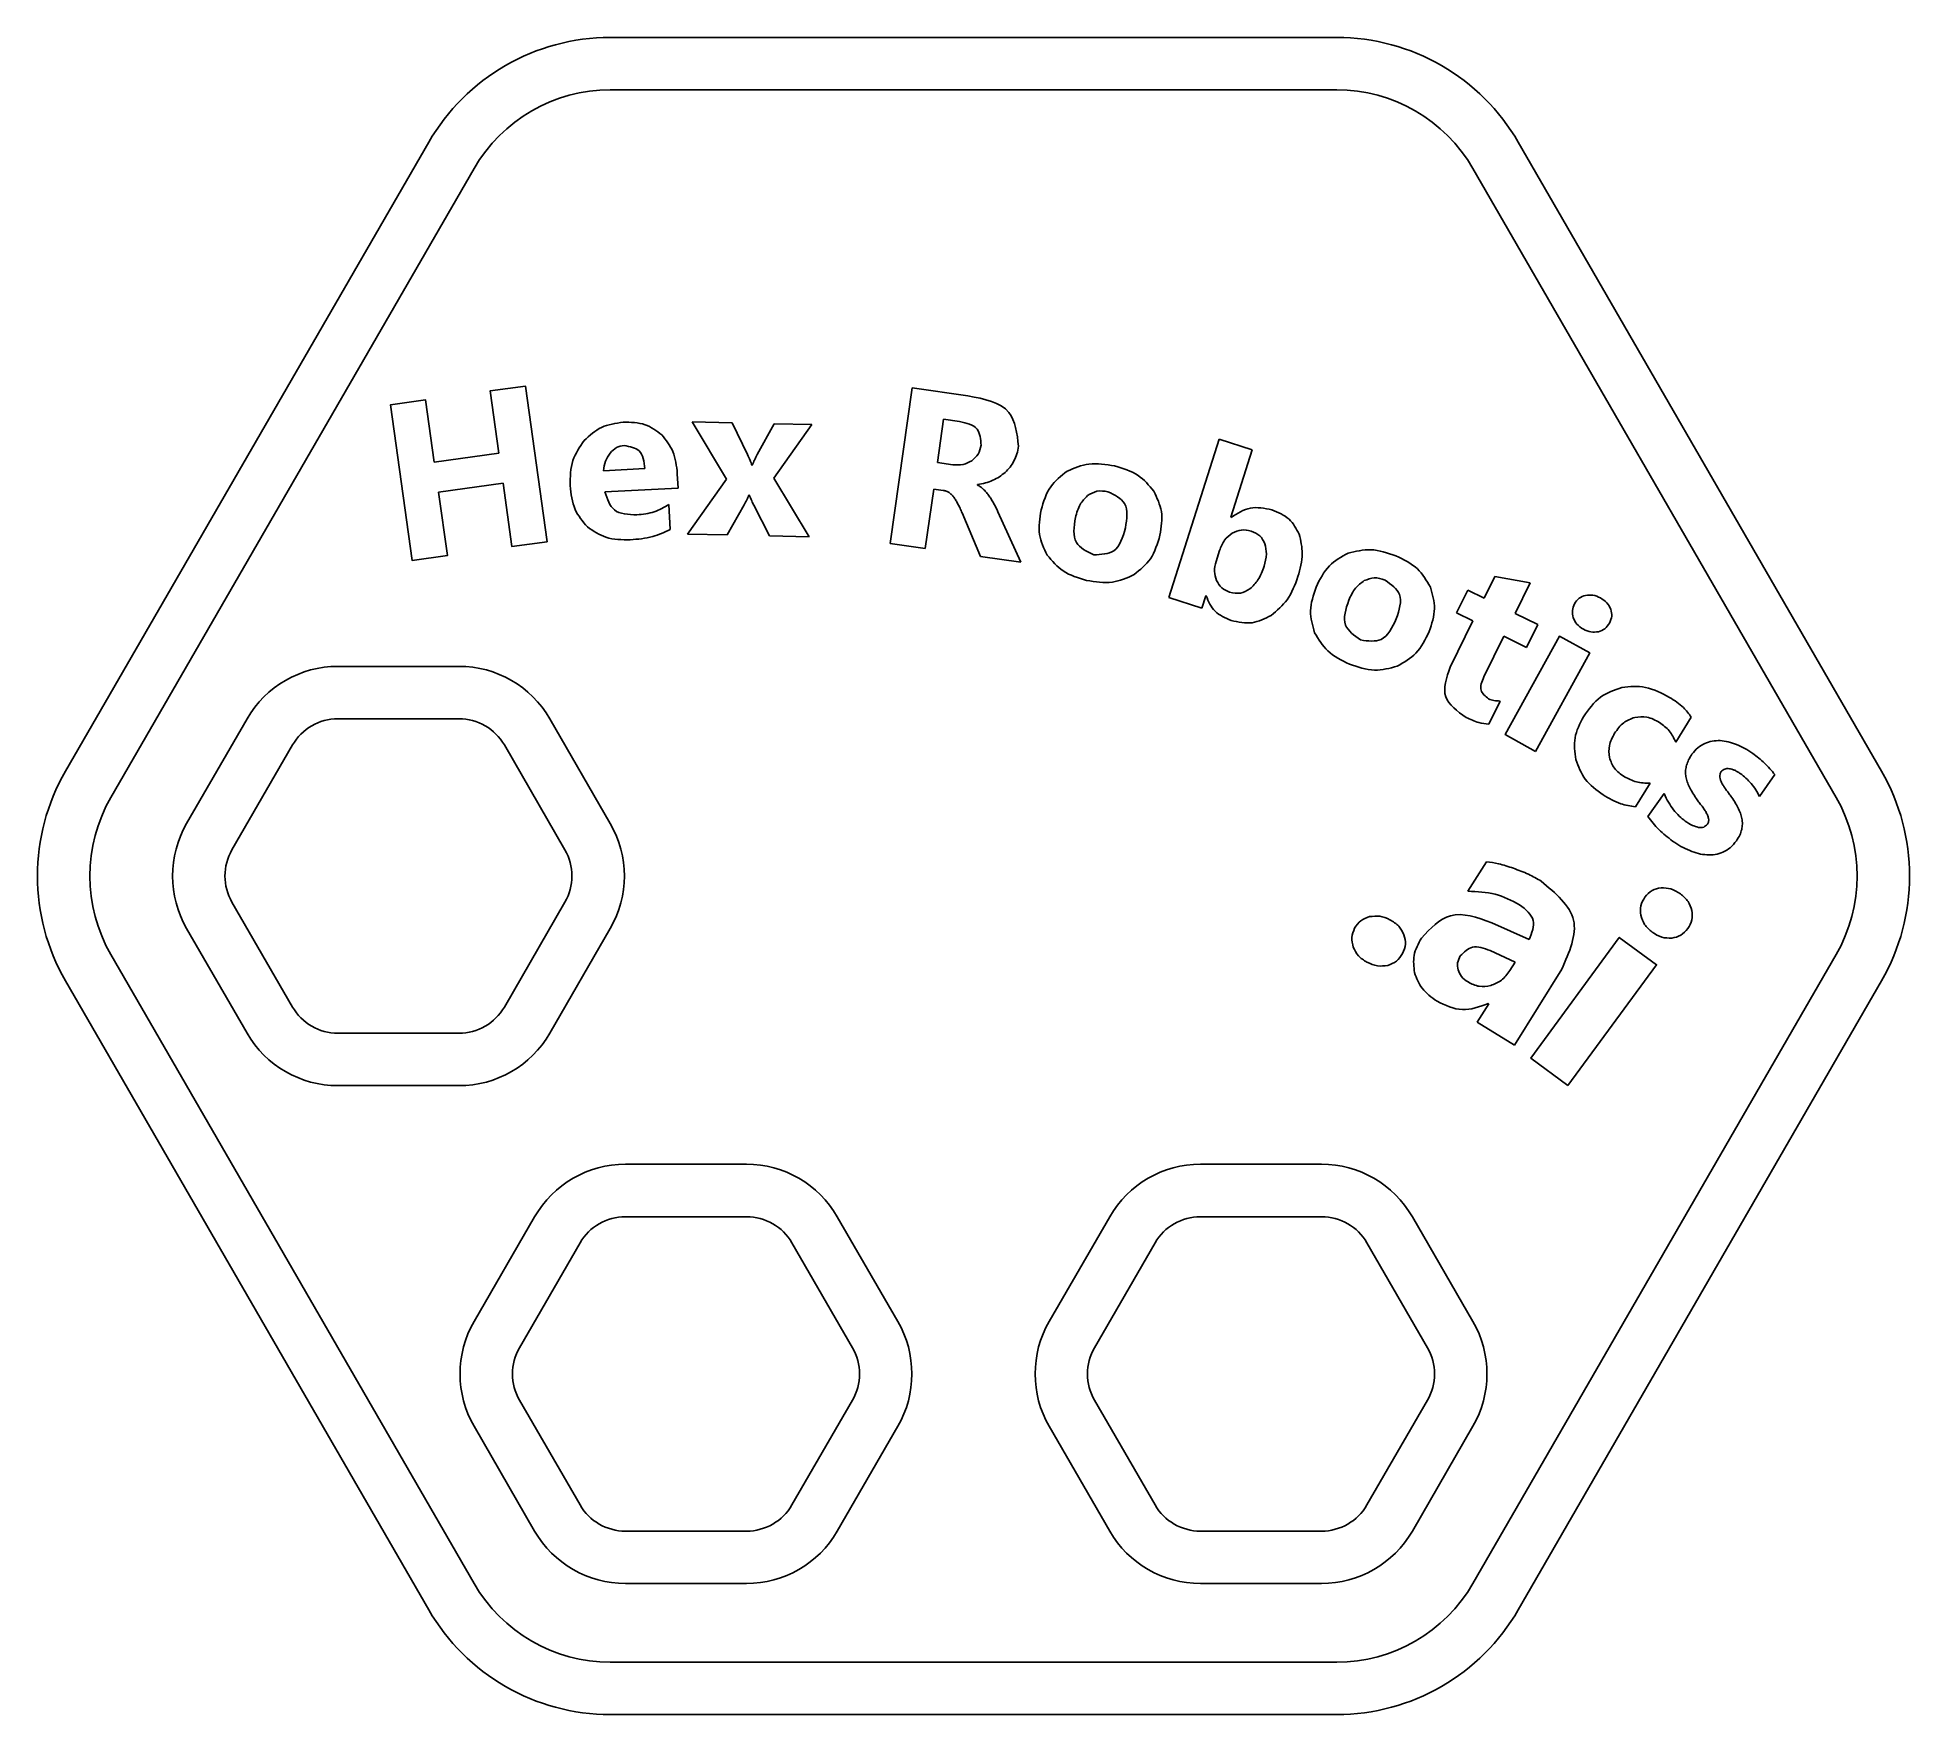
# Model space of a CAD drawing. Header units: millimetres. Extents: x -35.7 to 35.7, y -32 to 32.
import ezdxf

# ---------------------------------------------------------------- set-up
doc = ezdxf.new("R2010")
doc.units = ezdxf.units.MM
doc.layers.get('0').update_dxf_attribs({"linetype": 'CONTINUOUS'})

msp = doc.modelspace()

# ---------------------------------------------------------------- linework, layer by layer
for p, q in [((-3.176, 12.683), (-2.335, 18.623)), ((-2.335, 18.623), (-0.214, 18.323)), ((-9.422, 15.147), (-10.734, 17.328)), ((-10.734, 17.328), (-9.203, 17.294)), ((-9.203, 17.294), (-8.619, 16.08)), ((-8.251, 16.08), (-7.601, 17.258)), ((-6.162, 17.227), (-7.622, 15.183)), ((-7.601, 17.258), (-6.162, 17.227)), ((-1.139, 17.431), (-1.373, 15.778)), ((-0.534, 17.345), (-1.139, 17.431)), ((7.447, 10.622), (9.375, 16.665)), ((9.375, 16.665), (10.634, 16.263)), ((-1.373, 15.778), (-0.793, 15.696)), ((10.634, 16.263), (9.813, 13.688)), ((-14.113, 15.464), (-12.538, 15.545)), ((-11.3, 15.352), (-11.272, 14.797)), ((-10.917, 13.046), (-9.422, 15.147)), ((-8.456, 15.674), (-8.439, 15.674)), ((-7.622, 15.183), (-6.265, 12.943)), ((-11.272, 14.797), (-14.063, 14.654)), ((-8.552, 14.538), (-8.569, 14.539)), ((-1.516, 14.767), (-1.838, 12.493)), ((-1.156, 14.716), (-1.516, 14.767)), ((0.152, 14.937), (0.149, 14.92)), ((-11.618, 14.18), (-11.569, 13.227)), ((-8.749, 14.166), (-9.398, 13.013)), ((-7.788, 12.977), (-8.381, 14.145)), ((0.27, 12.194), (-0.437, 13.854)), ((0.934, 13.892), (1.807, 11.977)), ((9.813, 13.688), (9.829, 13.683)), ((-9.398, 13.013), (-10.917, 13.046)), ((-6.265, 12.943), (-7.788, 12.977)), ((-1.838, 12.493), (-3.176, 12.683)), ((1.807, 11.977), (0.27, 12.194)), ((9.388, 12.423), (9.254, 12.004)), ((19.485, 10.606), (19.894, 11.435)), ((19.894, 11.435), (21.242, 11.19)), ((18.431, 10.039), (18.862, 10.913)), ((18.862, 10.913), (19.485, 10.606)), ((21.242, 11.19), (20.667, 10.023)), ((8.707, 10.22), (7.447, 10.622)), ((8.858, 10.695), (8.707, 10.22)), ((8.874, 10.689), (8.858, 10.695)), ((19.054, 9.732), (18.431, 10.039)), ((20.667, 10.023), (21.53, 9.598)), ((18.186, 7.972), (19.054, 9.732)), ((21.53, 9.598), (21.099, 8.723)), ((20.236, 9.149), (19.469, 7.595)), ((21.099, 8.723), (20.236, 9.149)), ((20.09, 6.678), (19.657, 5.8)), ((27.383, 6.065), (26.792, 5.111)), ((30.574, 3.868), (29.984, 3.035)), ((25.819, 3.539), (25.259, 2.636)), ((25.73, 2.268), (26.349, 3.143)), ((18.863, -0.582), (19.566, 0.544)), ((19.772, -1.781), (21.198, -2.427)), ((20.663, -3.283), (19.712, -2.848)), ((20.459, -3.61), (20.663, -3.283)), ((22.444, -3.559), (20.637, -6.456)), ((19.221, -5.573), (19.656, -4.877)), ((19.656, -4.877), (19.637, -4.866)), ((20.637, -6.456), (19.221, -5.573))]:
    msp.add_line(p, q)
for points in [[(-13.856, 32, 0.267949), (-20.785, 28), (-34.641, 4, 0.267949), (-34.641, -4), (-20.785, -28, 0.267949), (-13.856, -32), (13.856, -32, 0.267949), (20.785, -28), (34.641, -4, 0.267949), (34.641, 4), (20.785, 28, 0.267949), (13.856, 32)], [(13.856, -30, 0.267949), (19.053, -27), (32.909, -3, 0.267949), (32.909, 3), (19.053, 27, 0.267949), (13.856, 30), (-13.856, 30, 0.267949), (-19.053, 27), (-32.909, 3, 0.267949), (-32.909, -3), (-19.053, -27, 0.267949), (-13.856, -30)], [(-13.856, -2, 0.267949), (-13.856, 2), (-16.166, 6, 0.267949), (-19.63, 8), (-24.249, 8, 0.267949), (-27.713, 6), (-30.022, 2, 0.267949), (-30.022, -2), (-27.713, -6, 0.267949), (-24.249, -8), (-19.63, -8, 0.267949), (-16.166, -6)], [(-17.898, 5, 0.267949), (-19.63, 6), (-24.249, 6, 0.267949), (-25.981, 5), (-28.29, 1, 0.267949), (-28.29, -1), (-25.981, -5, 0.267949), (-24.249, -6), (-19.63, -6, 0.267949), (-17.898, -5), (-15.588, -1, 0.267949), (-15.588, 1)], [(-8.66, -27, 0.267949), (-5.196, -25), (-2.887, -21, 0.267949), (-2.887, -17), (-5.196, -13, 0.267949), (-8.66, -11), (-13.279, -11, 0.267949), (-16.743, -13), (-19.053, -17, 0.267949), (-19.053, -21), (-16.743, -25, 0.267949), (-13.279, -27)], [(2.887, -17, 0.267949), (2.887, -21), (5.196, -25, 0.267949), (8.66, -27), (13.279, -27, 0.267949), (16.743, -25), (19.053, -21, 0.267949), (19.053, -17), (16.743, -13, 0.267949), (13.279, -11), (8.66, -11, 0.267949), (5.196, -13)], [(-4.619, -20, 0.267949), (-4.619, -18), (-6.928, -14, 0.267949), (-8.66, -13), (-13.279, -13, 0.267949), (-15.011, -14), (-17.321, -18, 0.267949), (-17.321, -20), (-15.011, -24, 0.267949), (-13.279, -25), (-8.66, -25, 0.267949), (-6.928, -24)], [(6.928, -24, 0.267949), (8.66, -25), (13.279, -25, 0.267949), (15.011, -24), (17.321, -20, 0.267949), (17.321, -18), (15.011, -14, 0.267949), (13.279, -13), (8.66, -13, 0.267949), (6.928, -14), (4.619, -18, 0.267949), (4.619, -20)]]:
    msp.add_lwpolyline(points, format="xyb", close=True)
for points in [[(-16.269, 12.755), (-17.612, 12.568), (-17.949, 14.988), (-20.411, 14.645), (-20.073, 12.225), (-21.412, 12.038), (-22.241, 17.981), (-20.902, 18.167), (-20.572, 15.797), (-18.11, 16.14), (-18.441, 18.511), (-17.098, 18.698)], [(21.445, 4.756), (20.287, 5.394), (22.353, 9.147), (23.512, 8.51)], [(22.679, -7.991), (21.258, -6.948), (24.64, -2.343), (26.061, -3.387)]]:
    msp.add_lwpolyline(points, close=True)
for points, knots in [([(-0.214, 18.323), (0.41, 18.203), (1.529, 17.989), (1.661, 16.888), (1.72, 16.401)], [0, 0, 0, 0, 0.1688109, 0.302824, 0.302824, 0.302824, 0.302824]), ([(-14.855, 16.616), (-14.645, 16.809), (-14.222, 17.198), (-13.653, 17.277), (-13.366, 17.317)], [0, 0, 0, 0, 0.0833813, 0.1680911, 0.1680911, 0.1680911, 0.1680911]), ([(-13.366, 17.317), (-13.077, 17.314), (-12.531, 17.31), (-12.095, 16.987), (-11.889, 16.835)], [0, 0, 0, 0, 0.0842631, 0.1588964, 0.1588964, 0.1588964, 0.1588964]), ([(0.288, 16.435), (0.271, 16.668), (0.235, 17.172), (-0.266, 17.285), (-0.534, 17.345)], [0, 0, 0, 0, 0.0635171, 0.1368113, 0.1368113, 0.1368113, 0.1368113]), ([(-15.387, 14.896), (-15.384, 15.228), (-15.379, 15.856), (-15.023, 16.372), (-14.855, 16.616)], [0, 0, 0, 0, 0.096852, 0.1837376, 0.1837376, 0.1837376, 0.1837376]), ([(-11.889, 16.835), (-11.73, 16.632), (-11.388, 16.197), (-11.331, 15.646), (-11.3, 15.352)], [0, 0, 0, 0, 0.0760213, 0.1624369, 0.1624369, 0.1624369, 0.1624369]), ([(-0.066, 15.847), (0.024, 15.925), (0.205, 16.083), (0.26, 16.317), (0.288, 16.435)], [0, 0, 0, 0, 0.03491168, 0.07017639, 0.07017639, 0.07017639, 0.07017639]), ([(-13.865, 16.135), (-13.93, 16.036), (-14.064, 15.832), (-14.097, 15.589), (-14.113, 15.464)], [0, 0, 0, 0, 0.03499904, 0.07233456, 0.07233456, 0.07233456, 0.07233456]), ([(-13.329, 16.426), (-13.431, 16.409), (-13.643, 16.373), (-13.789, 16.216), (-13.865, 16.135)], [0, 0, 0, 0, 0.03037821, 0.06253857, 0.06253857, 0.06253857, 0.06253857]), ([(-12.538, 15.545), (-12.571, 15.811), (-12.631, 16.303), (-13.11, 16.387), (-13.329, 16.426)], [0, 0, 0, 0, 0.0715044, 0.1319168, 0.1319168, 0.1319168, 0.1319168]), ([(-8.619, 16.08), (-8.584, 16.006), (-8.522, 15.875), (-8.476, 15.736), (-8.456, 15.674)], [0, 0, 0, 0, 0.02428513, 0.04371444, 0.04371444, 0.04371444, 0.04371444]), ([(-8.439, 15.674), (-8.413, 15.741), (-8.358, 15.88), (-8.287, 16.012), (-8.251, 16.08)], [0, 0, 0, 0, 0.02156156, 0.04481275, 0.04481275, 0.04481275, 0.04481275]), ([(-0.793, 15.696), (-0.658, 15.685), (-0.4, 15.664), (-0.173, 15.788), (-0.066, 15.847)], [0, 0, 0, 0, 0.03972485, 0.07569491, 0.07569491, 0.07569491, 0.07569491]), ([(1.543, 15.84), (1.496, 15.76), (1.403, 15.6), (1.272, 15.469), (1.207, 15.404)], [0, 0, 0, 0, 0.0278021, 0.0552935, 0.0552935, 0.0552935, 0.0552935]), ([(1.72, 16.401), (1.702, 16.301), (1.668, 16.106), (1.584, 15.928), (1.543, 15.84)], [0, 0, 0, 0, 0.03027358, 0.05896808, 0.05896808, 0.05896808, 0.05896808]), ([(3.572, 15.448), (3.846, 15.564), (4.427, 15.812), (5.052, 15.704), (5.383, 15.647)], [0, 0, 0, 0, 0.0873011, 0.1856294, 0.1856294, 0.1856294, 0.1856294]), ([(0.735, 15.099), (0.642, 15.063), (0.454, 14.988), (0.254, 14.954), (0.152, 14.937)], [0, 0, 0, 0, 0.02971084, 0.06066368, 0.06066368, 0.06066368, 0.06066368]), ([(1.207, 15.404), (1.136, 15.345), (0.991, 15.224), (0.821, 15.141), (0.735, 15.099)], [0, 0, 0, 0, 0.02777588, 0.05639655, 0.05639655, 0.05639655, 0.05639655]), ([(2.579, 13.97), (2.673, 14.285), (2.85, 14.884), (3.341, 15.267), (3.572, 15.448)], [0, 0, 0, 0, 0.0960428, 0.1820764, 0.1820764, 0.1820764, 0.1820764]), ([(5.383, 15.647), (5.7, 15.555), (6.296, 15.383), (6.693, 14.909), (6.879, 14.686)], [0, 0, 0, 0, 0.0963646, 0.1814361, 0.1814361, 0.1814361, 0.1814361]), ([(-14.733, 13.323), (-14.911, 13.535), (-15.292, 13.989), (-15.354, 14.581), (-15.387, 14.896)], [0, 0, 0, 0, 0.0811963, 0.1738902, 0.1738902, 0.1738902, 0.1738902]), ([(-14.063, 14.654), (-13.973, 14.386), (-13.78, 13.814), (-13.168, 13.793), (-12.842, 13.782)], [0, 0, 0, 0, 0.0772594, 0.1652406, 0.1652406, 0.1652406, 0.1652406]), ([(-8.569, 14.539), (-8.594, 14.478), (-8.647, 14.35), (-8.714, 14.229), (-8.749, 14.166)], [0, 0, 0, 0, 0.01965774, 0.0414103, 0.0414103, 0.0414103, 0.0414103]), ([(-8.381, 14.145), (-8.408, 14.201), (-8.47, 14.33), (-8.523, 14.463), (-8.552, 14.538)], [0, 0, 0, 0, 0.01857157, 0.04288305, 0.04288305, 0.04288305, 0.04288305]), ([(-0.933, 14.632), (-0.967, 14.652), (-1.036, 14.693), (-1.115, 14.709), (-1.156, 14.716)], [0, 0, 0, 0, 0.01181061, 0.02396273, 0.02396273, 0.02396273, 0.02396273]), ([(-0.751, 14.454), (-0.779, 14.489), (-0.832, 14.555), (-0.9, 14.607), (-0.933, 14.632)], [0, 0, 0, 0, 0.01327463, 0.02552742, 0.02552742, 0.02552742, 0.02552742]), ([(-0.592, 14.193), (-0.617, 14.24), (-0.664, 14.331), (-0.723, 14.414), (-0.751, 14.454)], [0, 0, 0, 0, 0.01605658, 0.03064647, 0.03064647, 0.03064647, 0.03064647]), ([(0.149, 14.92), (0.192, 14.898), (0.278, 14.851), (0.35, 14.784), (0.387, 14.749)], [0, 0, 0, 0, 0.01427822, 0.02939691, 0.02939691, 0.02939691, 0.02939691]), ([(0.387, 14.749), (0.424, 14.71), (0.5, 14.631), (0.564, 14.543), (0.597, 14.498)], [0, 0, 0, 0, 0.01601147, 0.03276496, 0.03276496, 0.03276496, 0.03276496]), ([(0.597, 14.498), (0.629, 14.45), (0.695, 14.353), (0.752, 14.251), (0.781, 14.199)], [0, 0, 0, 0, 0.01734338, 0.03507726, 0.03507726, 0.03507726, 0.03507726]), ([(4.349, 14.515), (4.248, 14.409), (4.022, 14.174), (3.938, 13.858), (3.892, 13.684)], [0, 0, 0, 0, 0.04350512, 0.09620691, 0.09620691, 0.09620691, 0.09620691]), ([(5.131, 14.666), (4.987, 14.687), (4.707, 14.729), (4.466, 14.585), (4.349, 14.515)], [0, 0, 0, 0, 0.04240378, 0.08184389, 0.08184389, 0.08184389, 0.08184389]), ([(5.795, 13.281), (5.851, 13.626), (5.953, 14.261), (5.388, 14.539), (5.131, 14.666)], [0, 0, 0, 0, 0.0931939, 0.1710745, 0.1710745, 0.1710745, 0.1710745]), ([(6.879, 14.686), (7.002, 14.43), (7.257, 13.895), (7.163, 13.308), (7.114, 13.003)], [0, 0, 0, 0, 0.0832525, 0.1736037, 0.1736037, 0.1736037, 0.1736037]), ([(-12.842, 13.782), (-12.617, 13.806), (-12.18, 13.852), (-11.801, 14.073), (-11.618, 14.18)], [0, 0, 0, 0, 0.0669477, 0.1300056, 0.1300056, 0.1300056, 0.1300056]), ([(-0.437, 13.854), (-0.462, 13.914), (-0.511, 14.028), (-0.566, 14.14), (-0.592, 14.193)], [0, 0, 0, 0, 0.0195372, 0.03726321, 0.03726321, 0.03726321, 0.03726321]), ([(0.781, 14.199), (0.808, 14.147), (0.862, 14.046), (0.91, 13.943), (0.934, 13.892)], [0, 0, 0, 0, 0.01754657, 0.03430081, 0.03430081, 0.03430081, 0.03430081]), ([(2.811, 12.244), (2.688, 12.504), (2.428, 13.053), (2.527, 13.654), (2.579, 13.97)], [0, 0, 0, 0, 0.0843859, 0.1778578, 0.1778578, 0.1778578, 0.1778578]), ([(3.892, 13.684), (3.836, 13.329), (3.733, 12.673), (4.318, 12.388), (4.585, 12.258)], [0, 0, 0, 0, 0.0958623, 0.1766721, 0.1766721, 0.1766721, 0.1766721]), ([(9.829, 13.683), (10.068, 13.836), (10.547, 14.143), (11.104, 14.03), (11.384, 13.973)], [0, 0, 0, 0, 0.0816876, 0.1638699, 0.1638699, 0.1638699, 0.1638699]), ([(11.384, 13.973), (11.623, 13.876), (12.083, 13.69), (12.315, 13.253), (12.427, 13.043)], [0, 0, 0, 0, 0.0746936, 0.1437491, 0.1437491, 0.1437491, 0.1437491]), ([(-13.095, 12.831), (-13.414, 12.831), (-14.012, 12.832), (-14.504, 13.167), (-14.733, 13.323)], [0, 0, 0, 0, 0.0932704, 0.1745943, 0.1745943, 0.1745943, 0.1745943]), ([(-11.569, 13.227), (-11.789, 13.123), (-12.271, 12.895), (-12.804, 12.854), (-13.095, 12.831)], [0, 0, 0, 0, 0.0723493, 0.1588035, 0.1588035, 0.1588035, 0.1588035]), ([(4.585, 12.258), (4.871, 12.268), (5.515, 12.289), (5.695, 12.926), (5.795, 13.281)], [0, 0, 0, 0, 0.0779671, 0.1759708, 0.1759708, 0.1759708, 0.1759708]), ([(7.114, 13.003), (7.02, 12.685), (6.843, 12.082), (6.356, 11.687), (6.126, 11.5)], [0, 0, 0, 0, 0.096774, 0.1836478, 0.1836478, 0.1836478, 0.1836478]), ([(9.872, 13.081), (9.766, 12.999), (9.542, 12.826), (9.441, 12.562), (9.388, 12.423)], [0, 0, 0, 0, 0.03942903, 0.08312176, 0.08312176, 0.08312176, 0.08312176]), ([(10.59, 13.164), (10.465, 13.19), (10.217, 13.244), (9.987, 13.135), (9.872, 13.081)], [0, 0, 0, 0, 0.03710034, 0.07410883, 0.07410883, 0.07410883, 0.07410883]), ([(11.119, 12.681), (11.063, 12.79), (10.948, 13.017), (10.712, 13.114), (10.59, 13.164)], [0, 0, 0, 0, 0.03562183, 0.07375779, 0.07375779, 0.07375779, 0.07375779]), ([(12.427, 13.043), (12.485, 12.795), (12.61, 12.253), (12.461, 11.716), (12.38, 11.424)], [0, 0, 0, 0, 0.0752686, 0.1642597, 0.1642597, 0.1642597, 0.1642597]), ([(4.317, 11.281), (3.999, 11.373), (3.4, 11.546), (2.999, 12.021), (2.811, 12.244)], [0, 0, 0, 0, 0.0968295, 0.1823897, 0.1823897, 0.1823897, 0.1823897]), ([(11.084, 11.82), (11.128, 11.976), (11.208, 12.261), (11.147, 12.55), (11.119, 12.681)], [0, 0, 0, 0, 0.04767466, 0.08727947, 0.08727947, 0.08727947, 0.08727947]), ([(13.071, 11.024), (13.215, 11.32), (13.488, 11.882), (14.035, 12.179), (14.293, 12.319)], [0, 0, 0, 0, 0.0960428, 0.1820764, 0.1820764, 0.1820764, 0.1820764]), ([(14.293, 12.319), (14.582, 12.389), (15.196, 12.538), (15.795, 12.329), (16.112, 12.218)], [0, 0, 0, 0, 0.0873011, 0.1856294, 0.1856294, 0.1856294, 0.1856294]), ([(16.112, 12.218), (16.409, 12.076), (16.969, 11.808), (17.283, 11.275), (17.43, 11.025)], [0, 0, 0, 0, 0.0963646, 0.1814361, 0.1814361, 0.1814361, 0.1814361]), ([(6.126, 11.5), (5.854, 11.377), (5.276, 11.117), (4.649, 11.224), (4.317, 11.281)], [0, 0, 0, 0, 0.087461, 0.1859138, 0.1859138, 0.1859138, 0.1859138]), ([(9.254, 12.004), (9.222, 11.878), (9.161, 11.633), (9.237, 11.394), (9.273, 11.278)], [0, 0, 0, 0, 0.03833265, 0.07390935, 0.07390935, 0.07390935, 0.07390935]), ([(10.546, 10.953), (10.657, 11.063), (10.905, 11.308), (11.02, 11.638), (11.084, 11.82)], [0, 0, 0, 0, 0.0461527, 0.1032398, 0.1032398, 0.1032398, 0.1032398]), ([(9.273, 11.278), (9.33, 11.177), (9.446, 10.972), (9.663, 10.88), (9.772, 10.833)], [0, 0, 0, 0, 0.03399581, 0.06856231, 0.06856231, 0.06856231, 0.06856231]), ([(9.772, 10.833), (9.911, 10.803), (10.185, 10.744), (10.427, 10.884), (10.546, 10.953)], [0, 0, 0, 0, 0.04105491, 0.08086334, 0.08086334, 0.08086334, 0.08086334]), ([(12.38, 11.424), (12.265, 11.114), (12.05, 10.532), (11.579, 10.132), (11.36, 9.945)], [0, 0, 0, 0, 0.0974295, 0.182439, 0.182439, 0.182439, 0.182439]), ([(13.016, 9.284), (12.937, 9.561), (12.771, 10.145), (12.967, 10.721), (13.071, 11.024)], [0, 0, 0, 0, 0.0843859, 0.1778578, 0.1778578, 0.1778578, 0.1778578]), ([(14.906, 11.272), (14.788, 11.183), (14.527, 10.988), (14.393, 10.69), (14.319, 10.527)], [0, 0, 0, 0, 0.04350512, 0.09620691, 0.09620691, 0.09620691, 0.09620691]), ([(15.702, 11.292), (15.563, 11.337), (15.295, 11.424), (15.033, 11.321), (14.906, 11.272)], [0, 0, 0, 0, 0.04240378, 0.08184389, 0.08184389, 0.08184389, 0.08184389]), ([(16.13, 9.816), (16.242, 10.148), (16.446, 10.758), (15.935, 11.125), (15.702, 11.292)], [0, 0, 0, 0, 0.0931939, 0.1710745, 0.1710745, 0.1710745, 0.1710745]), ([(17.43, 11.025), (17.509, 10.752), (17.673, 10.182), (17.484, 9.619), (17.385, 9.326)], [0, 0, 0, 0, 0.0832525, 0.1736037, 0.1736037, 0.1736037, 0.1736037]), ([(23.351, 10.709), (23.447, 10.719), (23.646, 10.741), (23.828, 10.654), (23.922, 10.61)], [0, 0, 0, 0, 0.02816781, 0.05896895, 0.05896895, 0.05896895, 0.05896895]), ([(9.831, 9.752), (9.604, 9.848), (9.16, 10.035), (8.968, 10.475), (8.874, 10.689)], [0, 0, 0, 0, 0.0710706, 0.1386202, 0.1386202, 0.1386202, 0.1386202]), ([(14.319, 10.527), (14.205, 10.186), (13.996, 9.556), (14.526, 9.179), (14.769, 9.006)], [0, 0, 0, 0, 0.0958623, 0.1766721, 0.1766721, 0.1766721, 0.1766721]), ([(22.882, 9.857), (22.861, 9.948), (22.82, 10.13), (22.894, 10.301), (22.93, 10.387)], [0, 0, 0, 0, 0.02730531, 0.05445588, 0.05445588, 0.05445588, 0.05445588]), ([(22.93, 10.387), (22.983, 10.465), (23.088, 10.62), (23.264, 10.679), (23.351, 10.709)], [0, 0, 0, 0, 0.02750968, 0.05435099, 0.05435099, 0.05435099, 0.05435099]), ([(23.922, 10.61), (24.012, 10.553), (24.183, 10.446), (24.271, 10.265), (24.314, 10.179)], [0, 0, 0, 0, 0.03105959, 0.05918217, 0.05918217, 0.05918217, 0.05918217]), ([(24.314, 10.179), (24.335, 10.09), (24.378, 9.909), (24.303, 9.739), (24.265, 9.652)], [0, 0, 0, 0, 0.02674804, 0.05424762, 0.05424762, 0.05424762, 0.05424762]), ([(11.36, 9.945), (11.12, 9.823), (10.634, 9.575), (10.101, 9.692), (9.831, 9.752)], [0, 0, 0, 0, 0.0780871, 0.1584017, 0.1584017, 0.1584017, 0.1584017]), ([(14.769, 9.006), (15.052, 8.969), (15.691, 8.884), (15.973, 9.483), (16.13, 9.816)], [0, 0, 0, 0, 0.0779671, 0.1759708, 0.1759708, 0.1759708, 0.1759708]), ([(17.385, 9.326), (17.241, 9.028), (16.966, 8.462), (16.422, 8.152), (16.164, 8.006)], [0, 0, 0, 0, 0.096774, 0.1836478, 0.1836478, 0.1836478, 0.1836478]), ([(23.267, 9.418), (23.178, 9.475), (23.007, 9.584), (22.923, 9.768), (22.882, 9.857)], [0, 0, 0, 0, 0.03084218, 0.05941136, 0.05941136, 0.05941136, 0.05941136]), ([(23.841, 9.322), (23.746, 9.31), (23.545, 9.286), (23.362, 9.373), (23.267, 9.418)], [0, 0, 0, 0, 0.02828145, 0.05935706, 0.05935706, 0.05935706, 0.05935706]), ([(24.265, 9.652), (24.211, 9.573), (24.106, 9.416), (23.929, 9.353), (23.841, 9.322)], [0, 0, 0, 0, 0.02791031, 0.05499653, 0.05499653, 0.05499653, 0.05499653]), ([(14.344, 8.086), (14.045, 8.229), (13.483, 8.499), (13.165, 9.033), (13.016, 9.284)], [0, 0, 0, 0, 0.0968295, 0.1823897, 0.1823897, 0.1823897, 0.1823897]), ([(16.164, 8.006), (15.876, 7.929), (15.263, 7.767), (14.662, 7.976), (14.344, 8.086)], [0, 0, 0, 0, 0.087461, 0.1859138, 0.1859138, 0.1859138, 0.1859138]), ([(18.797, 6.052), (18.46, 6.289), (17.775, 6.772), (18.047, 7.568), (18.186, 7.972)], [0, 0, 0, 0, 0.1109188, 0.2252775, 0.2252775, 0.2252775, 0.2252775]), ([(19.469, 7.595), (19.395, 7.415), (19.258, 7.085), (19.527, 6.861), (19.65, 6.76)], [0, 0, 0, 0, 0.05193693, 0.09516206, 0.09516206, 0.09516206, 0.09516206]), ([(23.273, 6.08), (23.469, 6.357), (23.842, 6.883), (24.449, 7.097), (24.736, 7.199)], [0, 0, 0, 0, 0.0990091, 0.1882644, 0.1882644, 0.1882644, 0.1882644]), ([(24.736, 7.199), (25.041, 7.226), (25.685, 7.283), (26.256, 6.975), (26.556, 6.813)], [0, 0, 0, 0, 0.0899183, 0.1897552, 0.1897552, 0.1897552, 0.1897552]), ([(19.65, 6.76), (19.717, 6.733), (19.858, 6.678), (20.01, 6.678), (20.09, 6.678)], [0, 0, 0, 0, 0.02144988, 0.04513031, 0.04513031, 0.04513031, 0.04513031]), ([(26.556, 6.813), (26.743, 6.696), (27.064, 6.494), (27.289, 6.191), (27.383, 6.065)], [0, 0, 0, 0, 0.0654648, 0.1123043, 0.1123043, 0.1123043, 0.1123043]), ([(19.657, 5.8), (19.528, 5.813), (19.227, 5.845), (18.954, 5.976), (18.797, 6.052)], [0, 0, 0, 0, 0.03850766, 0.09022173, 0.09022173, 0.09022173, 0.09022173]), ([(22.98, 4.446), (22.943, 4.725), (22.868, 5.3), (23.135, 5.815), (23.273, 6.08)], [0, 0, 0, 0, 0.0824218, 0.1696478, 0.1696478, 0.1696478, 0.1696478]), ([(25.227, 6.053), (25.078, 5.997), (24.76, 5.876), (24.565, 5.596), (24.461, 5.448)], [0, 0, 0, 0, 0.04679654, 0.09970313, 0.09970313, 0.09970313, 0.09970313]), ([(26.169, 5.862), (26.013, 5.945), (25.718, 6.105), (25.385, 6.07), (25.227, 6.053)], [0, 0, 0, 0, 0.05166735, 0.09811044, 0.09811044, 0.09811044, 0.09811044]), ([(26.792, 5.111), (26.719, 5.263), (26.574, 5.565), (26.304, 5.763), (26.169, 5.862)], [0, 0, 0, 0, 0.04960023, 0.09885248, 0.09885248, 0.09885248, 0.09885248]), ([(24.461, 5.448), (24.377, 5.293), (24.218, 5.003), (24.247, 4.675), (24.261, 4.521)], [0, 0, 0, 0, 0.05140305, 0.09673057, 0.09673057, 0.09673057, 0.09673057]), ([(27.412, 4.645), (27.482, 4.735), (27.616, 4.907), (27.807, 5.011), (27.898, 5.06)], [0, 0, 0, 0, 0.03370183, 0.06449126, 0.06449126, 0.06449126, 0.06449126]), ([(27.898, 5.06), (27.992, 5.095), (28.182, 5.164), (28.384, 5.165), (28.485, 5.165)], [0, 0, 0, 0, 0.02985762, 0.06003053, 0.06003053, 0.06003053, 0.06003053]), ([(28.485, 5.165), (28.59, 5.154), (28.806, 5.132), (29.009, 5.056), (29.114, 5.017)], [0, 0, 0, 0, 0.03148398, 0.06479969, 0.06479969, 0.06479969, 0.06479969]), ([(29.114, 5.017), (29.22, 4.97), (29.435, 4.873), (29.631, 4.742), (29.73, 4.676)], [0, 0, 0, 0, 0.03484886, 0.07062302, 0.07062302, 0.07062302, 0.07062302]), ([(24.023, 3.096), (23.772, 3.276), (23.287, 3.622), (23.079, 4.179), (22.98, 4.446)], [0, 0, 0, 0, 0.0905742, 0.1741462, 0.1741462, 0.1741462, 0.1741462]), ([(24.261, 4.521), (24.314, 4.377), (24.426, 4.072), (24.693, 3.884), (24.834, 3.785)], [0, 0, 0, 0, 0.04491545, 0.09525863, 0.09525863, 0.09525863, 0.09525863]), ([(27.205, 4.233), (27.229, 4.302), (27.28, 4.448), (27.366, 4.577), (27.412, 4.645)], [0, 0, 0, 0, 0.0216533, 0.04629543, 0.04629543, 0.04629543, 0.04629543]), ([(29.73, 4.676), (29.807, 4.619), (29.963, 4.504), (30.105, 4.373), (30.176, 4.306)], [0, 0, 0, 0, 0.02868212, 0.05794772, 0.05794772, 0.05794772, 0.05794772]), ([(30.176, 4.306), (30.246, 4.237), (30.386, 4.098), (30.511, 3.945), (30.574, 3.868)], [0, 0, 0, 0, 0.02957427, 0.05916886, 0.05916886, 0.05916886, 0.05916886]), ([(24.834, 3.785), (24.983, 3.71), (25.292, 3.554), (25.639, 3.544), (25.819, 3.539)], [0, 0, 0, 0, 0.0494588, 0.102604, 0.102604, 0.102604, 0.102604]), ([(27.173, 3.841), (27.169, 3.906), (27.16, 4.039), (27.19, 4.168), (27.205, 4.233)], [0, 0, 0, 0, 0.01960343, 0.03958495, 0.03958495, 0.03958495, 0.03958495]), ([(27.291, 3.442), (27.263, 3.508), (27.207, 3.636), (27.184, 3.774), (27.173, 3.841)], [0, 0, 0, 0, 0.0215266, 0.04169433, 0.04169433, 0.04169433, 0.04169433]), ([(28.528, 3.984), (28.509, 3.951), (28.471, 3.887), (28.473, 3.813), (28.473, 3.776)], [0, 0, 0, 0, 0.01104042, 0.02184036, 0.02184036, 0.02184036, 0.02184036]), ([(28.473, 3.776), (28.48, 3.738), (28.495, 3.657), (28.531, 3.583), (28.551, 3.545)], [0, 0, 0, 0, 0.01166647, 0.02450201, 0.02450201, 0.02450201, 0.02450201]), ([(28.66, 4.083), (28.634, 4.072), (28.582, 4.049), (28.546, 4.006), (28.528, 3.984)], [0, 0, 0, 0, 0.00828029, 0.01669035, 0.01669035, 0.01669035, 0.01669035]), ([(28.838, 4.095), (28.806, 4.099), (28.746, 4.105), (28.688, 4.09), (28.66, 4.083)], [0, 0, 0, 0, 0.00931436, 0.01797111, 0.01797111, 0.01797111, 0.01797111]), ([(29.042, 4.033), (29.007, 4.047), (28.941, 4.075), (28.871, 4.089), (28.838, 4.095)], [0, 0, 0, 0, 0.01118868, 0.0214158, 0.0214158, 0.0214158, 0.0214158]), ([(29.255, 3.91), (29.22, 3.934), (29.152, 3.98), (29.078, 4.015), (29.042, 4.033)], [0, 0, 0, 0, 0.01261772, 0.02461492, 0.02461492, 0.02461492, 0.02461492]), ([(29.672, 3.525), (29.607, 3.597), (29.48, 3.738), (29.329, 3.853), (29.255, 3.91)], [0, 0, 0, 0, 0.02892567, 0.05686227, 0.05686227, 0.05686227, 0.05686227]), ([(25.259, 2.636), (25.066, 2.666), (24.625, 2.737), (24.24, 2.966), (24.023, 3.096)], [0, 0, 0, 0, 0.0580638, 0.1329269, 0.1329269, 0.1329269, 0.1329269]), ([(26.349, 3.143), (26.401, 3.031), (26.502, 2.815), (26.642, 2.622), (26.71, 2.528)], [0, 0, 0, 0, 0.03682369, 0.07149532, 0.07149532, 0.07149532, 0.07149532]), ([(27.538, 3.013), (27.491, 3.086), (27.4, 3.224), (27.326, 3.372), (27.291, 3.442)], [0, 0, 0, 0, 0.02600179, 0.04955629, 0.04955629, 0.04955629, 0.04955629]), ([(27.743, 2.73), (27.707, 2.776), (27.635, 2.869), (27.571, 2.965), (27.538, 3.013)], [0, 0, 0, 0, 0.01766573, 0.03494067, 0.03494067, 0.03494067, 0.03494067]), ([(28.551, 3.545), (28.574, 3.504), (28.621, 3.42), (28.678, 3.341), (28.708, 3.3)], [0, 0, 0, 0, 0.0140461, 0.02911803, 0.02911803, 0.02911803, 0.02911803]), ([(28.708, 3.3), (28.739, 3.258), (28.801, 3.175), (28.862, 3.091), (28.892, 3.049)], [0, 0, 0, 0, 0.01557997, 0.03109379, 0.03109379, 0.03109379, 0.03109379]), ([(28.892, 3.049), (28.943, 2.976), (29.041, 2.834), (29.125, 2.683), (29.165, 2.61)], [0, 0, 0, 0, 0.02688592, 0.05178397, 0.05178397, 0.05178397, 0.05178397]), ([(29.984, 3.035), (29.941, 3.122), (29.854, 3.296), (29.733, 3.449), (29.672, 3.525)], [0, 0, 0, 0, 0.02898045, 0.05822175, 0.05822175, 0.05822175, 0.05822175]), ([(26.673, 1.334), (26.491, 1.473), (26.136, 1.744), (25.863, 2.097), (25.73, 2.268)], [0, 0, 0, 0, 0.0683131, 0.1332625, 0.1332625, 0.1332625, 0.1332625]), ([(26.71, 2.528), (26.78, 2.444), (26.912, 2.284), (27.076, 2.156), (27.155, 2.095)], [0, 0, 0, 0, 0.032353, 0.0622095, 0.0622095, 0.0622095, 0.0622095]), ([(27.936, 2.455), (27.907, 2.501), (27.847, 2.596), (27.778, 2.684), (27.743, 2.73)], [0, 0, 0, 0, 0.01624853, 0.03356562, 0.03356562, 0.03356562, 0.03356562]), ([(28.044, 2.199), (28.032, 2.241), (28.006, 2.331), (27.96, 2.412), (27.936, 2.455)], [0, 0, 0, 0, 0.0131172, 0.02790109, 0.02790109, 0.02790109, 0.02790109]), ([(27.998, 1.975), (28.018, 2.01), (28.058, 2.08), (28.049, 2.159), (28.044, 2.199)], [0, 0, 0, 0, 0.01173413, 0.02340842, 0.02340842, 0.02340842, 0.02340842]), ([(29.165, 2.61), (29.199, 2.541), (29.265, 2.406), (29.3, 2.261), (29.317, 2.19)], [0, 0, 0, 0, 0.02307884, 0.0447498, 0.0447498, 0.0447498, 0.0447498]), ([(29.317, 2.19), (29.326, 2.121), (29.346, 1.982), (29.322, 1.844), (29.31, 1.775)], [0, 0, 0, 0, 0.02085369, 0.04177449, 0.04177449, 0.04177449, 0.04177449]), ([(27.155, 2.095), (27.243, 2.035), (27.4, 1.928), (27.582, 1.876), (27.663, 1.853)], [0, 0, 0, 0, 0.03152499, 0.05659281, 0.05659281, 0.05659281, 0.05659281]), ([(27.663, 1.853), (27.732, 1.848), (27.863, 1.836), (27.954, 1.93), (27.998, 1.975)], [0, 0, 0, 0, 0.01946457, 0.03735382, 0.03735382, 0.03735382, 0.03735382]), ([(29.31, 1.775), (29.288, 1.703), (29.241, 1.549), (29.153, 1.416), (29.105, 1.345)], [0, 0, 0, 0, 0.02240012, 0.04779596, 0.04779596, 0.04779596, 0.04779596]), ([(27.324, 0.968), (27.212, 1.02), (26.985, 1.124), (26.778, 1.264), (26.673, 1.334)], [0, 0, 0, 0, 0.03691335, 0.07477664, 0.07477664, 0.07477664, 0.07477664]), ([(27.982, 0.805), (27.873, 0.817), (27.646, 0.843), (27.434, 0.926), (27.324, 0.968)], [0, 0, 0, 0, 0.03293302, 0.06808009, 0.06808009, 0.06808009, 0.06808009]), ([(28.595, 0.91), (28.496, 0.874), (28.298, 0.803), (28.088, 0.804), (27.982, 0.805)], [0, 0, 0, 0, 0.03113788, 0.06256947, 0.06256947, 0.06256947, 0.06256947]), ([(29.105, 1.345), (29.032, 1.25), (28.891, 1.07), (28.69, 0.961), (28.595, 0.91)], [0, 0, 0, 0, 0.03554432, 0.06778201, 0.06778201, 0.06778201, 0.06778201]), ([(19.566, 0.544), (19.722, 0.522), (20.073, 0.471), (20.41, 0.358), (20.597, 0.295)], [0, 0, 0, 0, 0.0470988, 0.1063094, 0.1063094, 0.1063094, 0.1063094]), ([(20.597, 0.295), (20.792, 0.224), (21.16, 0.088), (21.5, -0.106), (21.661, -0.198)], [0, 0, 0, 0, 0.0619803, 0.1173989, 0.1173989, 0.1173989, 0.1173989]), ([(20.832, -1.094), (20.53, -0.938), (19.913, -0.619), (19.218, -0.595), (18.863, -0.582)], [0, 0, 0, 0, 0.1007353, 0.2057195, 0.2057195, 0.2057195, 0.2057195]), ([(21.661, -0.198), (22.212, -0.661), (23.313, -1.586), (22.734, -2.902), (22.444, -3.559)], [0, 0, 0, 0, 0.1931327, 0.3859127, 0.3859127, 0.3859127, 0.3859127]), ([(25.618, -0.805), (25.701, -0.711), (25.866, -0.524), (26.11, -0.476), (26.23, -0.452)], [0, 0, 0, 0, 0.03667955, 0.07246794, 0.07246794, 0.07246794, 0.07246794]), ([(26.23, -0.452), (26.358, -0.455), (26.625, -0.461), (26.85, -0.606), (26.968, -0.682)], [0, 0, 0, 0, 0.03755712, 0.07862529, 0.07862529, 0.07862529, 0.07862529]), ([(26.968, -0.682), (27.076, -0.772), (27.284, -0.944), (27.369, -1.198), (27.41, -1.319)], [0, 0, 0, 0, 0.04141281, 0.07890956, 0.07890956, 0.07890956, 0.07890956]), ([(17.086, -2.367), (17.435, -1.998), (18.184, -1.21), (19.22, -1.582), (19.772, -1.781)], [0, 0, 0, 0, 0.1400412, 0.299768, 0.299768, 0.299768, 0.299768]), ([(21.198, -2.427), (21.302, -2.17), (21.518, -1.639), (21.065, -1.279), (20.832, -1.094)], [0, 0, 0, 0, 0.0747356, 0.1544095, 0.1544095, 0.1544095, 0.1544095]), ([(25.462, -1.497), (25.45, -1.373), (25.427, -1.125), (25.554, -0.912), (25.618, -0.805)], [0, 0, 0, 0, 0.03640709, 0.07260788, 0.07260788, 0.07260788, 0.07260788]), ([(27.41, -1.319), (27.423, -1.441), (27.448, -1.687), (27.32, -1.9), (27.254, -2.007)], [0, 0, 0, 0, 0.03566404, 0.07233013, 0.07233013, 0.07233013, 0.07233013]), ([(14.491, -2.713), (14.46, -2.591), (14.398, -2.346), (14.493, -2.112), (14.54, -1.996)], [0, 0, 0, 0, 0.03693505, 0.07364196, 0.07364196, 0.07364196, 0.07364196]), ([(14.54, -1.996), (14.61, -1.888), (14.749, -1.675), (14.99, -1.592), (15.11, -1.551)], [0, 0, 0, 0, 0.03729515, 0.07415865, 0.07415865, 0.07415865, 0.07415865]), ([(15.11, -1.551), (15.241, -1.535), (15.511, -1.502), (15.76, -1.613), (15.889, -1.67)], [0, 0, 0, 0, 0.03867229, 0.08010646, 0.08010646, 0.08010646, 0.08010646]), ([(15.889, -1.67), (16.01, -1.744), (16.242, -1.885), (16.364, -2.127), (16.423, -2.243)], [0, 0, 0, 0, 0.04158277, 0.07975799, 0.07975799, 0.07975799, 0.07975799]), ([(25.894, -2.144), (25.787, -2.053), (25.58, -1.879), (25.5, -1.621), (25.462, -1.497)], [0, 0, 0, 0, 0.04112292, 0.07921517, 0.07921517, 0.07921517, 0.07921517]), ([(27.254, -2.007), (27.17, -2.103), (27.004, -2.292), (26.758, -2.345), (26.637, -2.371)], [0, 0, 0, 0, 0.03721376, 0.07332875, 0.07332875, 0.07332875, 0.07332875]), ([(15.009, -3.287), (14.891, -3.215), (14.663, -3.073), (14.547, -2.831), (14.491, -2.713)], [0, 0, 0, 0, 0.04044631, 0.07876682, 0.07876682, 0.07876682, 0.07876682]), ([(16.423, -2.243), (16.454, -2.364), (16.517, -2.608), (16.421, -2.84), (16.373, -2.957)], [0, 0, 0, 0, 0.03641753, 0.07331592, 0.07331592, 0.07331592, 0.07331592]), ([(16.825, -3.687), (16.8, -3.464), (16.747, -2.998), (16.97, -2.583), (17.086, -2.367)], [0, 0, 0, 0, 0.0656284, 0.137407, 0.137407, 0.137407, 0.137407]), ([(19.712, -2.848), (19.475, -2.756), (19.043, -2.588), (18.719, -2.907), (18.572, -3.051)], [0, 0, 0, 0, 0.0691024, 0.1259002, 0.1259002, 0.1259002, 0.1259002]), ([(26.637, -2.371), (26.509, -2.37), (26.24, -2.367), (26.013, -2.22), (25.894, -2.144)], [0, 0, 0, 0, 0.03770859, 0.07914276, 0.07914276, 0.07914276, 0.07914276]), ([(15.804, -3.411), (15.672, -3.428), (15.396, -3.463), (15.142, -3.348), (15.009, -3.287)], [0, 0, 0, 0, 0.03889755, 0.0818585, 0.0818585, 0.0818585, 0.0818585]), ([(16.373, -2.957), (16.302, -3.066), (16.163, -3.281), (15.923, -3.368), (15.804, -3.411)], [0, 0, 0, 0, 0.03774627, 0.07463664, 0.07463664, 0.07463664, 0.07463664]), ([(18.572, -3.051), (18.529, -3.136), (18.443, -3.304), (18.474, -3.489), (18.489, -3.581)], [0, 0, 0, 0, 0.02790045, 0.05489524, 0.05489524, 0.05489524, 0.05489524]), ([(17.685, -4.779), (17.475, -4.631), (17.078, -4.351), (16.906, -3.899), (16.825, -3.687)], [0, 0, 0, 0, 0.075197, 0.1418941, 0.1418941, 0.1418941, 0.1418941]), ([(18.489, -3.581), (18.526, -3.67), (18.606, -3.861), (18.777, -3.98), (18.867, -4.044)], [0, 0, 0, 0, 0.02853666, 0.06090466, 0.06090466, 0.06090466, 0.06090466]), ([(18.867, -4.044), (19.007, -4.115), (19.282, -4.256), (19.586, -4.206), (19.735, -4.181)], [0, 0, 0, 0, 0.0458581, 0.08998213, 0.08998213, 0.08998213, 0.08998213]), ([(19.735, -4.181), (19.878, -4.123), (20.175, -4.004), (20.362, -3.744), (20.459, -3.61)], [0, 0, 0, 0, 0.04536238, 0.09390269, 0.09390269, 0.09390269, 0.09390269]), ([(19.637, -4.866), (19.306, -4.989), (18.643, -5.237), (18.005, -4.932), (17.685, -4.779)], [0, 0, 0, 0, 0.1012841, 0.2030366, 0.2030366, 0.2030366, 0.2030366])]:
    msp.add_open_spline(points, degree=3, knots=knots)

doc.saveas('drawing.dxf')
